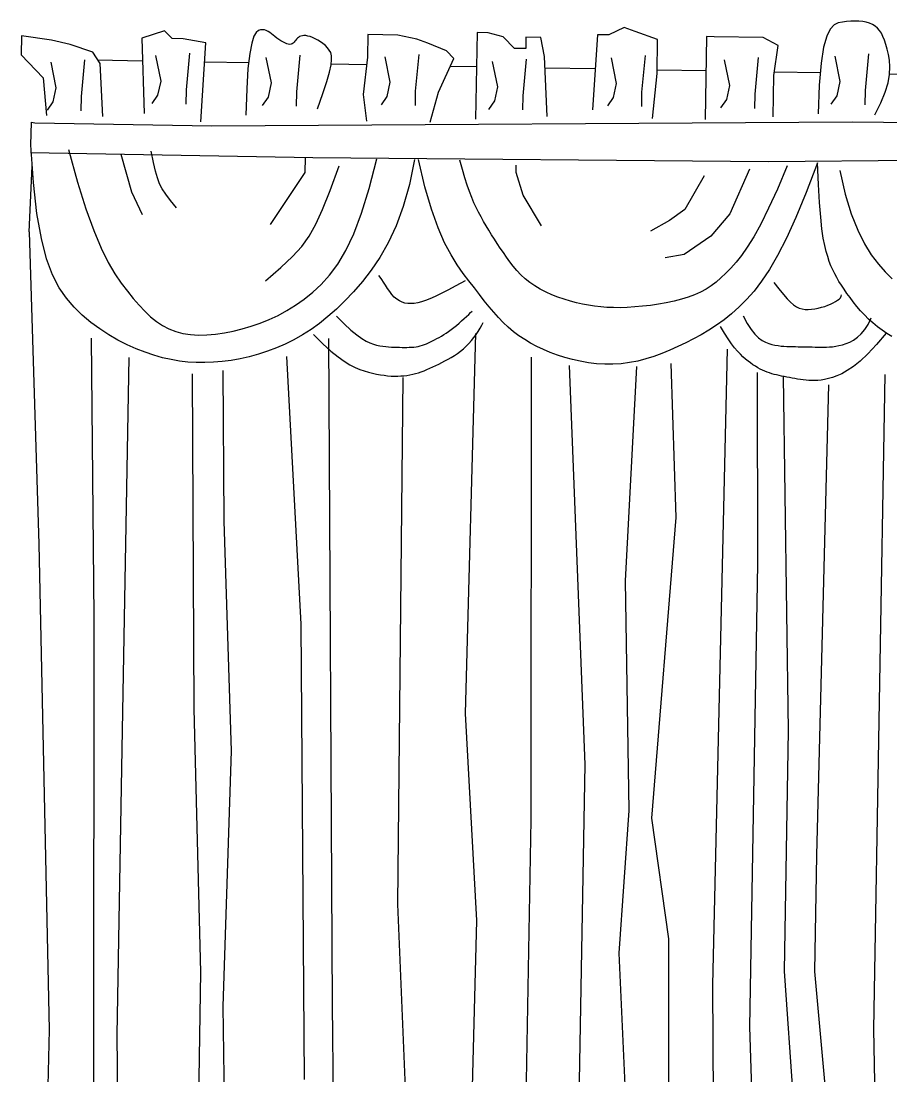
# Model space of a CAD drawing. Header units: millimetres. Extents: x -36498 to 56557, y -58468 to 154.
# Drawn here: x -35898 to -34956, y -21814 to -20672 of the extents above; entities that cross this region are included whole.
import ezdxf

# ---------------------------------------------------------------- set-up
doc = ezdxf.new("R2010")
doc.units = ezdxf.units.MM
doc.layers.add('04 Мебель', color=5, linetype='Continuous')

# ---------------------------------------------------------------- blocks, each defined once
blk = doc.blocks.new('A$C02070994')
at = {"color": 0, "lineweight": -2}
for p, q in [((818.1, 24.2, -246.9), (814.4, 16.4, -246.9)), ((822.2, 28.7, -246.9), (818.1, 24.2, -246.9)), ((826.6, 30.9, -246.9), (822.2, 28.7, -246.9)), ((831.2, 31.9, -246.9), (826.6, 30.9, -246.9)), ((835.7, 32.6, -246.9), (831.2, 31.9, -246.9)), ((840.3, 33.1, -246.9), (835.7, 32.6, -246.9)), ((844.7, 33.3, -246.9), (840.3, 33.1, -246.9)), ((849, 33.2, -246.9), (844.7, 33.3, -246.9)), ((853.1, 32.9, -246.9), (849, 33.2, -246.9)), ((857, 32.2, -246.9), (853.1, 32.9, -246.9)), ((860.5, 31.2, -246.9), (857, 32.2, -246.9)), ((863.8, 29.9, -246.9), (860.5, 31.2, -246.9)), ((866.6, 28.2, -246.9), (863.8, 29.9, -246.9)), ((869.2, 26, -246.9), (866.6, 28.2, -246.9)), ((871.4, 23.5, -246.9), (869.2, 26, -246.9)), ((873.5, 20.5, -246.9), (871.4, 23.5, -246.9)), ((199.1, 11.8, -246.9), (196.6, 9.7, -246.9)), ((201.4, 12.6, -246.9), (199.1, 11.8, -246.9)), ((203.6, 12.7, -246.9), (201.4, 12.6, -246.9)), ((205.7, 12.5, -246.9), (203.6, 12.7, -246.9)), ((207.6, 11.9, -246.9), (205.7, 12.5, -246.9)), ((209.5, 10.9, -246.9), (207.6, 11.9, -246.9)), ((435.8, 13.6, -246.9), (435.8, -80.1, -246.9)), ((448, 13.6, -246.9), (435.8, 13.6, -246.9)), ((464.3, 9.5, -246.9), (448, 13.6, -246.9)), ((566.2, 13.6, -246.9), (562.2, -67.9, -246.9)), ((578.5, 13.6, -246.9), (566.2, 13.6, -246.9)), ((594.8, 21.8, -246.9), (578.5, 13.6, -246.9)), ((607, 17.7, -246.9), (594.8, 21.8, -246.9)), ((631.4, 9.5, -246.9), (607, 17.7, -246.9)), ((684.4, 13.6, -246.9), (684.4, -76, -246.9)), ((692.6, 13.6, -246.9), (684.4, 13.6, -246.9)), ((745.6, 13.6, -246.9), (692.6, 13.6, -246.9)), ((761.9, 5.5, -246.9), (745.6, 13.6, -246.9)), ((814.4, 16.4, -246.9), (811.2, 4.3, -246.9)), ((875.3, 17, -246.9), (873.5, 20.5, -246.9)), ((877, 13, -246.9), (875.3, 17, -246.9)), ((878.5, 8.5, -246.9), (877, 13, -246.9)), ((-57.4, 1.4, -246.9), (-57.4, -19, -246.9)), ((-24.8, -2.7, -246.9), (-57.4, 1.4, -246.9)), ((97.5, 9.5, -246.9), (73, 1.4, -246.9)), ((73, 1.4, -246.9), (77.1, -80.1, -246.9)), ((105.7, 1.4, -246.9), (97.5, 9.5, -246.9)), ((117.9, 1.4, -246.9), (105.7, 1.4, -246.9)), ((142.3, -2.7, -246.9), (117.9, 1.4, -246.9)), ((194.2, 5.4, -246.9), (192, -2.1, -246.9)), ((196.6, 9.7, -246.9), (194.2, 5.4, -246.9)), ((211.3, 9.8, -246.9), (209.5, 10.9, -246.9)), ((213.2, 8.4, -246.9), (211.3, 9.8, -246.9)), ((215.1, 7, -246.9), (213.2, 8.4, -246.9)), ((217.1, 5.5, -246.9), (215.1, 7, -246.9)), ((219.2, 3.9, -246.9), (217.1, 5.5, -246.9)), ((221.3, 2.5, -246.9), (219.2, 3.9, -246.9)), ((223.5, 1.1, -246.9), (221.3, 2.5, -246.9)), ((225.7, -0.1, -246.9), (223.5, 1.1, -246.9)), ((238.8, 0.8, -246.9), (238, -0.3, -246.9)), ((239.7, 1.9, -246.9), (238.8, 0.8, -246.9)), ((240.6, 3, -246.9), (239.7, 1.9, -246.9)), ((241.5, 4.1, -246.9), (240.6, 3, -246.9)), ((242.6, 5.1, -246.9), (241.5, 4.1, -246.9)), ((243.8, 5.9, -246.9), (242.6, 5.1, -246.9)), ((245.2, 6.5, -246.9), (243.8, 5.9, -246.9)), ((246.8, 6.9, -246.9), (245.2, 6.5, -246.9)), ((248.5, 7.1, -246.9), (246.8, 6.9, -246.9)), ((250.5, 7.1, -246.9), (248.5, 7.1, -246.9)), ((252.7, 6.7, -246.9), (250.5, 7.1, -246.9)), ((255.1, 6.1, -246.9), (252.7, 6.7, -246.9)), ((257.8, 5.2, -246.9), (255.1, 6.1, -246.9)), ((260.6, 4, -246.9), (257.8, 5.2, -246.9)), ((263.5, 2.5, -246.9), (260.6, 4, -246.9)), ((266.4, 0.8, -246.9), (263.5, 2.5, -246.9)), ((269.2, -1.2, -246.9), (266.4, 0.8, -246.9)), ((317.6, 9.5, -246.9), (317.6, -14.9, -246.9)), ((350.2, 9.5, -246.9), (317.6, 9.5, -246.9)), ((370.6, 5.5, -246.9), (350.2, 9.5, -246.9)), ((382.8, 1.4, -246.9), (370.6, 5.5, -246.9)), ((403.2, -6.8, -246.9), (382.8, 1.4, -246.9)), ((476.6, -2.7, -246.9), (464.3, 9.5, -246.9)), ((488.8, 9.5, -246.9), (488.8, -2.7, -246.9)), ((505.1, 9.5, -246.9), (488.8, 9.5, -246.9)), ((509.2, -10.8, -246.9), (505.1, 9.5, -246.9)), ((631.4, -27.1, -246.9), (631.4, 9.5, -246.9)), ((757.8, -27.1, -246.9), (761.9, 5.5, -246.9)), ((811.2, 4.3, -246.9), (808.8, -13, -246.9)), ((880.1, 3.4, -246.9), (878.5, 8.5, -246.9)), ((881.6, -2.2, -246.9), (880.1, 3.4, -246.9)), ((-4.4, -6.8, -246.9), (-24.8, -2.7, -246.9)), ((20.1, -14.9, -246.9), (-4.4, -6.8, -246.9)), ((138.3, -88.2, -246.9), (142.3, -2.7, -246.9)), ((192, -2.1, -246.9), (190.1, -13.4, -246.9)), ((227.9, -1.2, -246.9), (225.7, -0.1, -246.9)), ((229.9, -2, -246.9), (227.9, -1.2, -246.9)), ((231.7, -2.5, -246.9), (229.9, -2, -246.9)), ((233.4, -2.7, -246.9), (231.7, -2.5, -246.9)), ((234.8, -2.5, -246.9), (233.4, -2.7, -246.9)), ((236, -2, -246.9), (234.8, -2.5, -246.9)), ((237, -1.3, -246.9), (236, -2, -246.9)), ((238, -0.3, -246.9), (237, -1.3, -246.9)), ((271.8, -3.3, -246.9), (269.2, -1.2, -246.9)), ((274.2, -5.6, -246.9), (271.8, -3.3, -246.9)), ((276.2, -8.1, -246.9), (274.2, -5.6, -246.9)), ((277.7, -10.8, -246.9), (276.2, -8.1, -246.9)), ((278.7, -14.1, -246.9), (277.7, -10.8, -246.9)), ((373, -11.1, -246.9), (370, -50.9, -246.9)), ((411.3, -14.9, -246.9), (403.2, -6.8, -246.9)), ((488.8, -2.7, -246.9), (476.6, -2.7, -246.9)), ((513.2, -76, -246.9), (509.2, -10.8, -246.9)), ((581.4, -11.1, -246.9), (587.5, -38.7, -246.9)), ((618.1, -8.1, -246.9), (615.1, -47.9, -246.9)), ((703.9, -11.1, -246.9), (710, -38.7, -246.9)), ((740.7, -8.1, -246.9), (737.6, -47.9, -246.9)), ((823.4, -5, -246.9), (829.5, -32.6, -246.9)), ((860.1, -2, -246.9), (857.1, -41.8, -246.9)), ((882.8, -8.6, -246.9), (881.6, -2.2, -246.9)), ((883.4, -15.7, -246.9), (882.8, -8.6, -246.9)), ((-57.4, -19, -246.9), (-32.9, -43.4, -246.9)), ((28.2, -27.1, -246.9), (20.1, -14.9, -246.9)), ((88.1, -17.3, -246.9), (94.3, -44.8, -246.9)), ((124.9, -14.2, -246.9), (121.8, -54, -246.9)), ((190.1, -13.4, -246.9), (188.5, -29.7, -246.9)), ((207.6, -17.3, -246.9), (213.7, -44.8, -246.9)), ((244.4, -14.2, -246.9), (241.3, -54, -246.9)), ((278.3, -24.2, -246.9), (278.9, -18.4, -246.9)), ((278.9, -18.4, -246.9), (278.7, -14.1, -246.9)), ((317.6, -14.9, -246.9), (313.5, -55.6, -246.9)), ((336.3, -14.2, -246.9), (342.4, -41.8, -246.9)), ((395, -51.6, -246.9), (411.3, -14.9, -246.9)), ((452.7, -17.3, -246.9), (458.8, -44.8, -246.9)), ((489.5, -14.2, -246.9), (486.4, -54, -246.9)), ((808.8, -13, -246.9), (807.3, -36.8, -246.9)), ((883.1, -23.8, -246.9), (883.4, -15.7, -246.9)), ((-25.2, -26.4, -246.9), (-19.1, -54, -246.9)), ((11.5, -23.4, -246.9), (8.5, -63.2, -246.9)), ((25.5, -23.1, -246.9), (74.3, -23.1, -246.9)), ((32.3, -84.2, -246.9), (28.2, -27.1, -246.9)), ((141.4, -23.1, -246.9), (189.2, -23.1, -246.9)), ((188.5, -29.7, -246.9), (187.5, -51.6, -246.9)), ((274, -42.3, -246.9), (276.7, -32.1, -246.9)), ((276.7, -32.1, -246.9), (278.3, -24.2, -246.9)), ((278.4, -23.1, -246.9), (316.8, -23.1, -246.9)), ((407.7, -23.1, -246.9), (435.8, -23.1, -246.9)), ((509.9, -23.1, -246.9), (564.4, -23.1, -246.9)), ((627.4, -76, -246.9), (631.4, -27.1, -246.9)), ((631.4, -23.1, -246.9), (684.4, -23.1, -246.9)), ((757.8, -71.9, -246.9), (757.8, -27.1, -246.9)), ((758.3, -23.1, -246.9), (808.2, -23.1, -246.9)), ((829.5, -32.6, -246.9), (826.4, -47.9, -246.9)), ((878.9, -43.3, -246.9), (881.7, -33, -246.9)), ((881.7, -33, -246.9), (883.1, -23.8, -246.9)), ((883.2, -23.1, -246.9), (922.9, -23.1, -246.9)), ((-32.9, -43.4, -246.9), (-28.8, -84.2, -246.9)), ((94.3, -44.8, -246.9), (91.2, -60.1, -246.9)), ((213.7, -44.8, -246.9), (210.7, -60.1, -246.9)), ((270, -55.4, -246.9), (274, -42.3, -246.9)), ((342.4, -41.8, -246.9), (339.3, -57.1, -246.9)), ((458.8, -44.8, -246.9), (455.8, -60.1, -246.9)), ((587.5, -38.7, -246.9), (584.4, -54, -246.9)), ((710, -38.7, -246.9), (707, -54, -246.9)), ((807.3, -36.8, -246.9), (806.7, -67.9, -246.9)), ((857.1, -41.8, -246.9), (857.1, -57.1, -246.9)), ((874.4, -54.9, -246.9), (878.9, -43.3, -246.9)), ((-19.1, -54, -246.9), (-22.1, -69.3, -246.9)), ((121.8, -54, -246.9), (121.8, -69.3, -246.9)), ((187.5, -51.6, -246.9), (187.2, -80.1, -246.9)), ((241.3, -54, -246.9), (241.3, -69.3, -246.9)), ((264.6, -71.9, -246.9), (270, -55.4, -246.9)), ((313.5, -55.6, -246.9), (317.6, -84.2, -246.9)), ((339.3, -57.1, -246.9), (333.2, -66.3, -246.9)), ((370, -50.9, -246.9), (370, -66.3, -246.9)), ((386.9, -84.2, -246.9), (395, -51.6, -246.9)), ((486.4, -54, -246.9), (486.4, -69.3, -246.9)), ((584.4, -54, -246.9), (578.3, -63.2, -246.9)), ((615.1, -47.9, -246.9), (615.1, -63.2, -246.9)), ((707, -54, -246.9), (700.8, -63.2, -246.9)), ((737.6, -47.9, -246.9), (737.6, -63.2, -246.9)), ((826.4, -47.9, -246.9), (820.3, -57.1, -246.9)), ((867.8, -67.9, -246.9), (874.4, -54.9, -246.9)), ((8.5, -63.2, -246.9), (8.5, -78.5, -246.9)), ((91.2, -60.1, -246.9), (85.1, -69.3, -246.9)), ((210.7, -60.1, -246.9), (204.6, -69.3, -246.9)), ((455.8, -60.1, -246.9), (449.6, -69.3, -246.9)), ((-22.1, -69.3, -246.9), (-28.3, -78.5, -246.9)), ((150.5, -92.3, -246.9), (843.4, -76, -246.9)), ((843.4, -76, -246.9), (1491.5, -71.9, -246.9)), ((-45.2, -116.8, -246.9), (-44.9, -91.7, -246.9)), ((-44.9, -91.7, -246.9), (-41.1, -92.3, -246.9)), ((-41.1, -92.3, -246.9), (150.5, -92.3, -246.9)), ((1638.2, -96.4, -246.9), (753.7, -120.8, -246.9)), ((-41.6, -157.2, -246.9), (-45.2, -116.8, -246.9)), ((260.5, -124.9, -246.9), (-45.2, -124.9, -246.9)), ((-4.4, -120.8, -246.9), (5.9, -155.7, -246.9)), ((64.9, -165.6, -246.9), (52.7, -124.9, -246.9)), ((88, -133, -246.9), (85.3, -120.8, -246.9)), ((252.4, -141.2, -246.9), (252.4, -124.9, -246.9)), ((753.7, -120.8, -246.9), (260.5, -124.9, -246.9)), ((322.1, -157.2, -246.9), (329.8, -124.9, -246.9)), ((370.6, -124.9, -246.9), (365.4, -152.2, -246.9)), ((382.3, -154.2, -246.9), (374.7, -124.9, -246.9)), ((422.5, -135, -246.9), (419.5, -124.9, -246.9)), ((774.1, -124.9, -246.9), (764, -150.1, -246.9)), ((806.7, -120.8, -246.9), (795, -153.2, -246.9)), ((808.2, -144.5, -246.9), (806.7, -120.8, -246.9)), ((90.3, -142.4, -246.9), (88, -133, -246.9)), ((279.6, -160, -246.9), (289.1, -133.1, -246.9)), ((425.3, -143.8, -246.9), (422.5, -135, -246.9)), ((480.6, -137.1, -246.9), (480.6, -129, -246.9)), ((733.3, -129, -246.9), (713, -177.9, -246.9)), ((831.2, -129, -246.9), (837.5, -154.3, -246.9)), ((-45.2, -210.5, -246.9), (-43.4, -139.4, -246.9)), ((92.5, -149.8, -246.9), (90.3, -142.4, -246.9)), ((215.7, -198.2, -246.9), (252.4, -141.2, -246.9)), ((428, -151.7, -246.9), (425.3, -143.8, -246.9)), ((488.8, -161.6, -246.9), (480.6, -137.1, -246.9)), ((684.4, -137.1, -246.9), (664.1, -173.8, -246.9)), ((809.8, -164, -246.9), (808.2, -144.5, -246.9)), ((-37.2, -190.5, -246.9), (-41.6, -157.2, -246.9)), ((5.9, -155.7, -246.9), (15.6, -184.5, -246.9)), ((95, -156, -246.9), (92.5, -149.8, -246.9)), ((98, -161.5, -246.9), (95, -156, -246.9)), ((314.2, -184.2, -246.9), (322.1, -157.2, -246.9)), ((365.4, -152.2, -246.9), (359, -176.1, -246.9)), ((389.9, -178.5, -246.9), (382.3, -154.2, -246.9)), ((430.6, -158.6, -246.9), (428, -151.7, -246.9)), ((433.1, -164.9, -246.9), (430.6, -158.6, -246.9)), ((764, -150.1, -246.9), (754.8, -171, -246.9)), ((795, -153.2, -246.9), (784.3, -180.5, -246.9)), ((837.5, -154.3, -246.9), (844.4, -175.5, -246.9)), ((77.1, -190.1, -246.9), (64.9, -165.6, -246.9)), ((101.9, -167.2, -246.9), (98, -161.5, -246.9)), ((107.1, -173.8, -246.9), (101.9, -167.2, -246.9)), ((271.8, -180.9, -246.9), (279.6, -160, -246.9)), ((435.7, -170.6, -246.9), (433.1, -164.9, -246.9)), ((438.3, -175.9, -246.9), (435.7, -170.6, -246.9)), ((509.2, -194.2, -246.9), (488.8, -161.6, -246.9)), ((754.8, -171, -246.9), (746.6, -188.3, -246.9)), ((811.3, -179.7, -246.9), (809.8, -164, -246.9)), ((113.8, -181.9, -246.9), (107.1, -173.8, -246.9)), ((264.9, -197, -246.9), (271.8, -180.9, -246.9)), ((359, -176.1, -246.9), (351.7, -197.1, -246.9)), ((397.4, -198.4, -246.9), (389.9, -178.5, -246.9)), ((440.9, -180.9, -246.9), (438.3, -175.9, -246.9)), ((443.6, -185.8, -246.9), (440.9, -180.9, -246.9)), ((664.1, -173.8, -246.9), (647.7, -186, -246.9)), ((713, -177.9, -246.9), (692.6, -202.3, -246.9)), ((784.3, -180.5, -246.9), (774.5, -203.2, -246.9)), ((812.9, -192.3, -246.9), (811.3, -179.7, -246.9)), ((844.4, -175.5, -246.9), (851.6, -193.1, -246.9)), ((-32, -217.6, -246.9), (-37.2, -190.5, -246.9)), ((15.6, -184.5, -246.9), (24.6, -208, -246.9)), ((306.1, -206.5, -246.9), (314.2, -184.2, -246.9)), ((446.4, -190.7, -246.9), (443.6, -185.8, -246.9)), ((449.3, -195.5, -246.9), (446.4, -190.7, -246.9)), ((647.7, -186, -246.9), (627.4, -198.2, -246.9)), ((746.6, -188.3, -246.9), (739.2, -202.3, -246.9)), ((814.5, -202.4, -246.9), (812.9, -192.3, -246.9)), ((851.6, -193.1, -246.9), (859.1, -207.7, -246.9)), ((258, -209.9, -246.9), (264.9, -197, -246.9)), ((351.7, -197.1, -246.9), (343.5, -215.5, -246.9)), ((404.7, -214.5, -246.9), (397.4, -198.4, -246.9)), ((452.3, -200.2, -246.9), (449.3, -195.5, -246.9)), ((455.4, -205, -246.9), (452.3, -200.2, -246.9)), ((458.5, -209.7, -246.9), (455.4, -205, -246.9)), ((692.6, -202.3, -246.9), (664.1, -222.7, -246.9)), ((739.2, -202.3, -246.9), (732.4, -213.6, -246.9)), ((774.5, -203.2, -246.9), (765.4, -222, -246.9)), ((816.2, -210.3, -246.9), (814.5, -202.4, -246.9)), ((-45.2, -210.5, -246.9), (-28.8, -548.6, -246.9)), ((24.6, -208, -246.9), (33, -226.9, -246.9)), ((250.1, -221.2, -246.9), (258, -209.9, -246.9)), ((297.8, -224.8, -246.9), (306.1, -206.5, -246.9)), ((343.5, -215.5, -246.9), (334.8, -231.6, -246.9)), ((411.9, -227.6, -246.9), (404.7, -214.5, -246.9)), ((461.7, -214.5, -246.9), (458.5, -209.7, -246.9)), ((465, -219.3, -246.9), (461.7, -214.5, -246.9)), ((732.4, -213.6, -246.9), (726.2, -222.7, -246.9)), ((817.9, -216.8, -246.9), (816.2, -210.3, -246.9)), ((819.6, -222.3, -246.9), (817.9, -216.8, -246.9)), ((859.1, -207.7, -246.9), (866.8, -219.6, -246.9)), ((-25.9, -239.4, -246.9), (-32, -217.6, -246.9)), ((33, -226.9, -246.9), (40.9, -242.1, -246.9)), ((240.4, -232.2, -246.9), (250.1, -221.2, -246.9)), ((289.3, -239.8, -246.9), (297.8, -224.8, -246.9)), ((418.8, -238.3, -246.9), (411.9, -227.6, -246.9)), ((468.4, -224.1, -246.9), (465, -219.3, -246.9)), ((471.8, -229, -246.9), (468.4, -224.1, -246.9)), ((664.1, -222.7, -246.9), (643.7, -226.8, -246.9)), ((726.2, -222.7, -246.9), (720.5, -230.2, -246.9)), ((765.4, -222, -246.9), (756.7, -237.5, -246.9)), ((821.4, -227.4, -246.9), (819.6, -222.3, -246.9)), ((823.3, -232.1, -246.9), (821.4, -227.4, -246.9)), ((866.8, -219.6, -246.9), (874.6, -229.5, -246.9)), ((-19.2, -256.7, -246.9), (-25.9, -239.4, -246.9)), ((227.8, -244.4, -246.9), (240.4, -232.2, -246.9)), ((280.7, -251.9, -246.9), (289.3, -239.8, -246.9)), ((334.8, -231.6, -246.9), (325.7, -245.6, -246.9)), ((425.4, -247.3, -246.9), (418.8, -238.3, -246.9)), ((475.5, -233.9, -246.9), (471.8, -229, -246.9)), ((479.3, -238.6, -246.9), (475.5, -233.9, -246.9)), ((483.4, -243.3, -246.9), (479.3, -238.6, -246.9)), ((715, -236.6, -246.9), (709.7, -242.3, -246.9)), ((720.5, -230.2, -246.9), (715, -236.6, -246.9)), ((756.7, -237.5, -246.9), (748.5, -250.3, -246.9)), ((825.4, -236.5, -246.9), (823.3, -232.1, -246.9)), ((827.5, -240.7, -246.9), (825.4, -236.5, -246.9)), ((874.6, -229.5, -246.9), (882.3, -237.8, -246.9)), ((882.3, -237.8, -246.9), (889.9, -245.1, -246.9)), ((40.9, -242.1, -246.9), (48.3, -254.3, -246.9)), ((211.6, -259.3, -246.9), (227.8, -244.4, -246.9)), ((325.7, -245.6, -246.9), (316.4, -258.1, -246.9)), ((335.5, -253.1, -246.9), (333.9, -251.2, -246.9)), ((431.7, -255.3, -246.9), (425.4, -247.3, -246.9)), ((487.7, -247.7, -246.9), (483.4, -243.3, -246.9)), ((492.5, -252, -246.9), (487.7, -247.7, -246.9)), ((704.5, -247.4, -246.9), (699.3, -252, -246.9)), ((709.7, -242.3, -246.9), (704.5, -247.4, -246.9)), ((748.5, -250.3, -246.9), (740.6, -261, -246.9)), ((761.9, -251.2, -246.9), (767.5, -258.2, -246.9)), ((829.8, -244.8, -246.9), (827.5, -240.7, -246.9)), ((832.3, -248.9, -246.9), (829.8, -244.8, -246.9)), ((835, -253.1, -246.9), (832.3, -248.9, -246.9)), ((-11.8, -270.6, -246.9), (-19.2, -256.7, -246.9)), ((48.3, -254.3, -246.9), (55.4, -264.3, -246.9)), ((262.9, -270.5, -246.9), (271.9, -262, -246.9)), ((271.9, -262, -246.9), (280.7, -251.9, -246.9)), ((316.4, -258.1, -246.9), (307.1, -269.2, -246.9)), ((337.3, -255.6, -246.9), (335.5, -253.1, -246.9)), ((339.3, -258.5, -246.9), (337.3, -255.6, -246.9)), ((341.4, -261.7, -246.9), (339.3, -258.5, -246.9)), ((343.7, -265.1, -246.9), (341.4, -261.7, -246.9)), ((417.7, -260.9, -246.9), (409.1, -265.7, -246.9)), ((427.7, -255.3, -246.9), (417.7, -260.9, -246.9)), ((437.7, -262.7, -246.9), (431.7, -255.3, -246.9)), ((497.6, -255.9, -246.9), (492.5, -252, -246.9)), ((503.2, -259.6, -246.9), (497.6, -255.9, -246.9)), ((509.1, -263, -246.9), (503.2, -259.6, -246.9)), ((688.5, -259.9, -246.9), (682.6, -263.2, -246.9)), ((694, -256.2, -246.9), (688.5, -259.9, -246.9)), ((699.3, -252, -246.9), (694, -256.2, -246.9)), ((740.6, -261, -246.9), (732.7, -270.2, -246.9)), ((767.5, -258.2, -246.9), (772.4, -264, -246.9)), ((838, -257.3, -246.9), (835, -253.1, -246.9)), ((841.1, -261.7, -246.9), (838, -257.3, -246.9)), ((844.6, -266.3, -246.9), (841.1, -261.7, -246.9)), ((-3.8, -281.8, -246.9), (-11.8, -270.6, -246.9)), ((55.4, -264.3, -246.9), (62.2, -272.9, -246.9)), ((62.2, -272.9, -246.9), (68.7, -280.7, -246.9)), ((253.8, -278.1, -246.9), (262.9, -270.5, -246.9)), ((307.1, -269.2, -246.9), (297.8, -279.3, -246.9)), ((346.1, -268.4, -246.9), (343.7, -265.1, -246.9)), ((348.6, -271.5, -246.9), (346.1, -268.4, -246.9)), ((351.2, -274.3, -246.9), (348.6, -271.5, -246.9)), ((395.3, -272.9, -246.9), (389.8, -275.5, -246.9)), ((401.7, -269.6, -246.9), (395.3, -272.9, -246.9)), ((409.1, -265.7, -246.9), (401.7, -269.6, -246.9)), ((443.3, -269.8, -246.9), (437.7, -262.7, -246.9)), ((448.7, -276.5, -246.9), (443.3, -269.8, -246.9)), ((515.4, -266, -246.9), (509.1, -263, -246.9)), ((521.8, -268.8, -246.9), (515.4, -266, -246.9)), ((528.4, -271.2, -246.9), (521.8, -268.8, -246.9)), ((535.2, -273.4, -246.9), (528.4, -271.2, -246.9)), ((541.9, -275.3, -246.9), (535.2, -273.4, -246.9)), ((654.1, -273.4, -246.9), (645.8, -275.3, -246.9)), ((662.1, -271.3, -246.9), (654.1, -273.4, -246.9)), ((669.5, -268.8, -246.9), (662.1, -271.3, -246.9)), ((676.3, -266.2, -246.9), (669.5, -268.8, -246.9)), ((682.6, -263.2, -246.9), (676.3, -266.2, -246.9)), ((732.7, -270.2, -246.9), (724.7, -278.4, -246.9)), ((772.4, -264, -246.9), (776.6, -268.6, -246.9)), ((776.6, -268.6, -246.9), (780.3, -272.3, -246.9)), ((780.3, -272.3, -246.9), (783.6, -275.1, -246.9)), ((820.6, -275, -246.9), (823.7, -273.7, -246.9)), ((823.7, -273.7, -246.9), (826.5, -272.3, -246.9)), ((826.5, -272.3, -246.9), (829, -270.9, -246.9)), ((829, -270.9, -246.9), (831.1, -269.4, -246.9)), ((831.1, -269.4, -246.9), (832.9, -268, -246.9)), ((832.9, -268, -246.9), (834.2, -266.5, -246.9)), ((834.2, -266.5, -246.9), (835, -264.9, -246.9)), ((835, -264.9, -246.9), (835.2, -263.4, -246.9)), ((848.2, -270.9, -246.9), (844.6, -266.3, -246.9)), ((852.1, -275.6, -246.9), (848.2, -270.9, -246.9)), ((4.8, -291.3, -246.9), (-3.8, -281.8, -246.9)), ((68.7, -280.7, -246.9), (75, -287.9, -246.9)), ((235.2, -291, -246.9), (244.5, -284.9, -246.9)), ((244.5, -284.9, -246.9), (253.8, -278.1, -246.9)), ((297.8, -279.3, -246.9), (288.7, -288.4, -246.9)), ((354, -276.6, -246.9), (351.2, -274.3, -246.9)), ((356.8, -278.4, -246.9), (354, -276.6, -246.9)), ((359.7, -279.7, -246.9), (356.8, -278.4, -246.9)), ((362.8, -280.6, -246.9), (359.7, -279.7, -246.9)), ((366, -281.1, -246.9), (362.8, -280.6, -246.9)), ((369.4, -281.1, -246.9), (366, -281.1, -246.9)), ((373, -280.8, -246.9), (369.4, -281.1, -246.9)), ((376.7, -280.1, -246.9), (373, -280.8, -246.9)), ((380.6, -279, -246.9), (376.7, -280.1, -246.9)), ((385, -277.5, -246.9), (380.6, -279, -246.9)), ((389.8, -275.5, -246.9), (385, -277.5, -246.9)), ((454, -282.9, -246.9), (448.7, -276.5, -246.9)), ((459.2, -288.9, -246.9), (454, -282.9, -246.9)), ((548.6, -277, -246.9), (541.9, -275.3, -246.9)), ((555.1, -278.4, -246.9), (548.6, -277, -246.9)), ((561.7, -279.5, -246.9), (555.1, -278.4, -246.9)), ((568.2, -280.4, -246.9), (561.7, -279.5, -246.9)), ((574.8, -281.1, -246.9), (568.2, -280.4, -246.9)), ((581.6, -281.5, -246.9), (574.8, -281.1, -246.9)), ((588.6, -281.6, -246.9), (581.6, -281.5, -246.9)), ((595.9, -281.5, -246.9), (588.6, -281.6, -246.9)), ((603.6, -281.1, -246.9), (595.9, -281.5, -246.9)), ((611.7, -280.4, -246.9), (603.6, -281.1, -246.9)), ((620.1, -279.5, -246.9), (611.7, -280.4, -246.9)), ((628.7, -278.4, -246.9), (620.1, -279.5, -246.9)), ((637.3, -277, -246.9), (628.7, -278.4, -246.9)), ((645.8, -275.3, -246.9), (637.3, -277, -246.9)), ((724.7, -278.4, -246.9), (716.7, -285.9, -246.9)), ((783.6, -275.1, -246.9), (786.7, -277.1, -246.9)), ((786.7, -277.1, -246.9), (789.7, -278.5, -246.9)), ((789.7, -278.5, -246.9), (792.8, -279.4, -246.9)), ((792.8, -279.4, -246.9), (796.1, -279.8, -246.9)), ((796.1, -279.8, -246.9), (799.5, -279.9, -246.9)), ((799.5, -279.9, -246.9), (803.1, -279.6, -246.9)), ((803.1, -279.6, -246.9), (806.7, -279.1, -246.9)), ((806.7, -279.1, -246.9), (810.3, -278.3, -246.9)), ((810.3, -278.3, -246.9), (813.9, -277.3, -246.9)), ((813.9, -277.3, -246.9), (817.3, -276.2, -246.9)), ((817.3, -276.2, -246.9), (820.6, -275, -246.9)), ((856.3, -280.2, -246.9), (852.1, -275.6, -246.9)), ((860.6, -284.7, -246.9), (856.3, -280.2, -246.9)), ((865.1, -289.1, -246.9), (860.6, -284.7, -246.9)), ((13.8, -299.8, -246.9), (4.8, -291.3, -246.9)), ((75, -287.9, -246.9), (81.3, -294.4, -246.9)), ((81.3, -294.4, -246.9), (87.7, -300.2, -246.9)), ((216.1, -301, -246.9), (225.7, -296.3, -246.9)), ((225.7, -296.3, -246.9), (235.2, -291, -246.9)), ((279.7, -296.7, -246.9), (270.7, -304.2, -246.9)), ((288.7, -288.4, -246.9), (279.7, -296.7, -246.9)), ((289.1, -296, -246.9), (297.6, -304.3, -246.9)), ((424.5, -298.8, -246.9), (427.2, -296.3, -246.9)), ((427.2, -296.3, -246.9), (429.7, -293.8, -246.9)), ((429.7, -293.8, -246.9), (432.1, -291.6, -246.9)), ((432.1, -291.6, -246.9), (434.1, -289.6, -246.9)), ((434.1, -289.6, -246.9), (435.8, -287.9, -246.9)), ((464.4, -294.5, -246.9), (459.2, -288.9, -246.9)), ((469.7, -299.8, -246.9), (464.4, -294.5, -246.9)), ((708.7, -292.6, -246.9), (700.6, -298.6, -246.9)), ((716.7, -285.9, -246.9), (708.7, -292.6, -246.9)), ((729.3, -287.9, -246.9), (733.8, -296.1, -246.9)), ((733.8, -296.1, -246.9), (738.1, -302.7, -246.9)), ((861.1, -300.6, -246.9), (864.6, -294.9, -246.9)), ((864.6, -294.9, -246.9), (867.8, -287.9, -246.9)), ((869.9, -293.3, -246.9), (865.1, -289.1, -246.9)), ((874.8, -297.2, -246.9), (869.9, -293.3, -246.9)), ((23.2, -307.5, -246.9), (13.8, -299.8, -246.9)), ((32.9, -314.4, -246.9), (23.2, -307.5, -246.9)), ((87.7, -300.2, -246.9), (94.1, -305.2, -246.9)), ((94.1, -305.2, -246.9), (100.8, -309.5, -246.9)), ((196.9, -308.6, -246.9), (206.5, -305.1, -246.9)), ((206.5, -305.1, -246.9), (216.1, -301, -246.9)), ((270.7, -304.2, -246.9), (261.7, -310.9, -246.9)), ((297.6, -304.3, -246.9), (304.9, -310.8, -246.9)), ((410.6, -310.4, -246.9), (413.3, -308.4, -246.9)), ((413.3, -308.4, -246.9), (416.1, -306.2, -246.9)), ((416.1, -306.2, -246.9), (418.9, -303.8, -246.9)), ((418.9, -303.8, -246.9), (421.8, -301.3, -246.9)), ((421.8, -301.3, -246.9), (424.5, -298.8, -246.9)), ((442.6, -309.9, -246.9), (444.6, -306.5, -246.9)), ((444.6, -306.5, -246.9), (446.4, -303.2, -246.9)), ((446.4, -303.2, -246.9), (448, -300.1, -246.9)), ((475.2, -304.8, -246.9), (469.7, -299.8, -246.9)), ((480.9, -309.5, -246.9), (475.2, -304.8, -246.9)), ((692.4, -304.2, -246.9), (684.1, -309.3, -246.9)), ((700.6, -298.6, -246.9), (692.4, -304.2, -246.9)), ((709.2, -307.2, -246.9), (704.8, -300.1, -246.9)), ((713.3, -313.2, -246.9), (709.2, -307.2, -246.9)), ((738.1, -302.7, -246.9), (742.2, -307.7, -246.9)), ((742.2, -307.7, -246.9), (746.2, -311.5, -246.9)), ((853.3, -309.1, -246.9), (857.3, -305.3, -246.9)), ((857.3, -305.3, -246.9), (861.1, -300.6, -246.9)), ((884.2, -304.2, -246.9), (874, -316.6, -246.9)), ((879.9, -300.9, -246.9), (874.8, -297.2, -246.9)), ((885.2, -304.4, -246.9), (879.9, -300.9, -246.9)), ((890.7, -307.7, -246.9), (885.2, -304.4, -246.9)), ((42.8, -320.6, -246.9), (32.9, -314.4, -246.9)), ((100.8, -309.5, -246.9), (107.8, -313, -246.9)), ((107.8, -313, -246.9), (115.2, -315.7, -246.9)), ((115.2, -315.7, -246.9), (123.1, -317.6, -246.9)), ((123.1, -317.6, -246.9), (131.4, -318.7, -246.9)), ((131.4, -318.7, -246.9), (140.1, -319.1, -246.9)), ((140.1, -319.1, -246.9), (149.1, -318.8, -246.9)), ((149.1, -318.8, -246.9), (158.4, -317.8, -246.9)), ((158.4, -317.8, -246.9), (167.9, -316.3, -246.9)), ((167.9, -316.3, -246.9), (177.5, -314.2, -246.9)), ((177.5, -314.2, -246.9), (187.2, -311.6, -246.9)), ((187.2, -311.6, -246.9), (196.9, -308.6, -246.9)), ((252.6, -317, -246.9), (243.4, -322.4, -246.9)), ((261.7, -310.9, -246.9), (252.6, -317, -246.9)), ((264.6, -316.4, -246.9), (274.7, -326.1, -246.9)), ((304.9, -310.8, -246.9), (311.3, -315.9, -246.9)), ((311.3, -315.9, -246.9), (316.7, -319.7, -246.9)), ((316.7, -319.7, -246.9), (321.4, -322.4, -246.9)), ((393.5, -321, -246.9), (395.7, -319.8, -246.9)), ((395.7, -319.8, -246.9), (398, -318.5, -246.9)), ((398, -318.5, -246.9), (400.4, -317.1, -246.9)), ((400.4, -317.1, -246.9), (402.9, -315.6, -246.9)), ((402.9, -315.6, -246.9), (405.4, -314, -246.9)), ((405.4, -314, -246.9), (408, -312.3, -246.9)), ((408, -312.3, -246.9), (410.6, -310.4, -246.9)), ((435.6, -320, -246.9), (438.1, -316.7, -246.9)), ((439.9, -312.3, -246.9), (435.8, -723.8, -246.9)), ((438.1, -316.7, -246.9), (440.4, -313.3, -246.9)), ((440.4, -313.3, -246.9), (442.6, -309.9, -246.9)), ((486.9, -313.9, -246.9), (480.9, -309.5, -246.9)), ((493.2, -317.9, -246.9), (486.9, -313.9, -246.9)), ((499.7, -321.7, -246.9), (493.2, -317.9, -246.9)), ((667.5, -318.4, -246.9), (659, -322.6, -246.9)), ((675.8, -314, -246.9), (667.5, -318.4, -246.9)), ((684.1, -309.3, -246.9), (675.8, -314, -246.9)), ((717, -318.4, -246.9), (713.3, -313.2, -246.9)), ((720.5, -322.7, -246.9), (717, -318.4, -246.9)), ((746.2, -311.5, -246.9), (750.1, -314.3, -246.9)), ((750.1, -314.3, -246.9), (753.8, -316.2, -246.9)), ((753.8, -316.2, -246.9), (757.4, -317.5, -246.9)), ((757.4, -317.5, -246.9), (760.9, -318.4, -246.9)), ((760.9, -318.4, -246.9), (764.2, -319.1, -246.9)), ((764.2, -319.1, -246.9), (767.6, -319.6, -246.9)), ((767.6, -319.6, -246.9), (770.8, -320, -246.9)), ((823.3, -320.1, -246.9), (826.6, -319.7, -246.9)), ((826.6, -319.7, -246.9), (830, -319.2, -246.9)), ((830, -319.2, -246.9), (833.5, -318.4, -246.9)), ((833.5, -318.4, -246.9), (837.3, -317.4, -246.9)), ((837.3, -317.4, -246.9), (841.2, -316.1, -246.9)), ((841.2, -316.1, -246.9), (845.2, -314.4, -246.9)), ((845.2, -314.4, -246.9), (849.3, -312.1, -246.9)), ((849.3, -312.1, -246.9), (853.3, -309.1, -246.9)), ((874, -316.6, -246.9), (864.9, -326.7, -246.9)), ((32.3, -626, -246.9), (24.1, -324.5, -246.9)), ((52.8, -326.1, -246.9), (42.8, -320.6, -246.9)), ((62.8, -331, -246.9), (52.8, -326.1, -246.9)), ((72.8, -335.2, -246.9), (62.8, -331, -246.9)), ((234, -327.2, -246.9), (224.5, -331.6, -246.9)), ((243.4, -322.4, -246.9), (234, -327.2, -246.9)), ((274.7, -326.1, -246.9), (283.5, -333.9, -246.9)), ((280.9, -320.4, -246.9), (297.2, -1041.5, -246.9)), ((321.4, -322.4, -246.9), (325.6, -324.4, -246.9)), ((325.6, -324.4, -246.9), (329.4, -325.7, -246.9)), ((329.4, -325.7, -246.9), (332.9, -326.6, -246.9)), ((332.9, -326.6, -246.9), (336.3, -327.2, -246.9)), ((336.3, -327.2, -246.9), (339.6, -327.7, -246.9)), ((339.6, -327.7, -246.9), (342.8, -328.1, -246.9)), ((342.8, -328.1, -246.9), (345.9, -328.3, -246.9)), ((345.9, -328.3, -246.9), (349, -328.5, -246.9)), ((349, -328.5, -246.9), (351.9, -328.6, -246.9)), ((351.9, -328.6, -246.9), (354.8, -328.6, -246.9)), ((354.8, -328.6, -246.9), (357.7, -328.6, -246.9)), ((357.7, -328.6, -246.9), (360.5, -328.6, -246.9)), ((360.5, -328.6, -246.9), (363.2, -328.6, -246.9)), ((363.2, -328.6, -246.9), (365.8, -328.5, -246.9)), ((365.8, -328.5, -246.9), (368.4, -328.4, -246.9)), ((368.4, -328.4, -246.9), (370.9, -328.3, -246.9)), ((370.9, -328.3, -246.9), (373.3, -328, -246.9)), ((373.3, -328, -246.9), (375.7, -327.7, -246.9)), ((375.7, -327.7, -246.9), (378.1, -327.2, -246.9)), ((378.1, -327.2, -246.9), (380.3, -326.7, -246.9)), ((380.3, -326.7, -246.9), (382.5, -326, -246.9)), ((382.5, -326, -246.9), (384.7, -325.2, -246.9)), ((384.7, -325.2, -246.9), (386.9, -324.3, -246.9)), ((386.9, -324.3, -246.9), (389.1, -323.3, -246.9)), ((389.1, -323.3, -246.9), (391.2, -322.2, -246.9)), ((391.2, -322.2, -246.9), (393.5, -321, -246.9)), ((423.9, -331.7, -246.9), (427, -329, -246.9)), ((427, -329, -246.9), (430, -326.2, -246.9)), ((430, -326.2, -246.9), (432.9, -323.2, -246.9)), ((432.9, -323.2, -246.9), (435.6, -320, -246.9)), ((506.6, -325.2, -246.9), (499.7, -321.7, -246.9)), ((513.7, -328.4, -246.9), (506.6, -325.2, -246.9)), ((521.1, -331.4, -246.9), (513.7, -328.4, -246.9)), ((641.9, -330.3, -246.9), (633.3, -333.6, -246.9)), ((650.5, -326.6, -246.9), (641.9, -330.3, -246.9)), ((659, -322.6, -246.9), (650.5, -326.6, -246.9)), ((708.9, -1013, -246.9), (713, -324.5, -246.9)), ((723.8, -326.4, -246.9), (720.5, -322.7, -246.9)), ((726.9, -329.6, -246.9), (723.8, -326.4, -246.9)), ((729.8, -332.3, -246.9), (726.9, -329.6, -246.9)), ((770.8, -320, -246.9), (774, -320.2, -246.9)), ((774, -320.2, -246.9), (777.1, -320.3, -246.9)), ((777.1, -320.3, -246.9), (780.2, -320.4, -246.9)), ((780.2, -320.4, -246.9), (783.3, -320.4, -246.9)), ((783.3, -320.4, -246.9), (786.3, -320.4, -246.9)), ((786.3, -320.4, -246.9), (789.4, -320.4, -246.9)), ((789.4, -320.4, -246.9), (792.4, -320.4, -246.9)), ((792.4, -320.4, -246.9), (795.5, -320.4, -246.9)), ((795.5, -320.4, -246.9), (798.6, -320.4, -246.9)), ((798.6, -320.4, -246.9), (801.6, -320.4, -246.9)), ((801.6, -320.4, -246.9), (804.7, -320.4, -246.9)), ((804.7, -320.4, -246.9), (807.7, -320.4, -246.9)), ((807.7, -320.4, -246.9), (810.8, -320.4, -246.9)), ((810.8, -320.4, -246.9), (813.8, -320.4, -246.9)), ((813.8, -320.4, -246.9), (816.9, -320.4, -246.9)), ((816.9, -320.4, -246.9), (820.1, -320.3, -246.9)), ((820.1, -320.3, -246.9), (823.3, -320.1, -246.9)), ((864.9, -326.7, -246.9), (856.8, -334.7, -246.9)), ((82.6, -338.8, -246.9), (72.8, -335.2, -246.9)), ((92.1, -341.8, -246.9), (82.6, -338.8, -246.9)), ((101.5, -344.3, -246.9), (92.1, -341.8, -246.9)), ((195.3, -341.6, -246.9), (185.5, -344, -246.9)), ((205.1, -338.7, -246.9), (195.3, -341.6, -246.9)), ((214.9, -335.4, -246.9), (205.1, -338.7, -246.9)), ((224.5, -331.6, -246.9), (214.9, -335.4, -246.9)), ((256.5, -630.1, -246.9), (236.1, -340.8, -246.9)), ((283.5, -333.9, -246.9), (291.4, -340.1, -246.9)), ((291.4, -340.1, -246.9), (298.3, -344.8, -246.9)), ((403.9, -344.2, -246.9), (407.2, -342.4, -246.9)), ((407.2, -342.4, -246.9), (410.6, -340.5, -246.9)), ((410.6, -340.5, -246.9), (414, -338.5, -246.9)), ((414, -338.5, -246.9), (417.3, -336.4, -246.9)), ((417.3, -336.4, -246.9), (420.6, -334.1, -246.9)), ((420.6, -334.1, -246.9), (423.9, -331.7, -246.9)), ((509.2, -837.8, -246.9), (501, -336.7, -246.9)), ((528.9, -334, -246.9), (521.1, -331.4, -246.9)), ((536.9, -336.4, -246.9), (528.9, -334, -246.9)), ((545.2, -338.5, -246.9), (536.9, -336.4, -246.9)), ((553.8, -340.3, -246.9), (545.2, -338.5, -246.9)), ((562.5, -341.7, -246.9), (553.8, -340.3, -246.9)), ((571.3, -342.6, -246.9), (562.5, -341.7, -246.9)), ((580.3, -343, -246.9), (571.3, -342.6, -246.9)), ((598.2, -342.2, -246.9), (589.2, -342.9, -246.9)), ((607, -340.8, -246.9), (598.2, -342.2, -246.9)), ((615.9, -338.9, -246.9), (607, -340.8, -246.9)), ((624.6, -336.5, -246.9), (615.9, -338.9, -246.9)), ((633.3, -333.6, -246.9), (624.6, -336.5, -246.9)), ((651.8, -340.8, -246.9), (660, -507.8, -246.9)), ((732.7, -334.7, -246.9), (729.8, -332.3, -246.9)), ((735.4, -336.9, -246.9), (732.7, -334.7, -246.9)), ((738.2, -338.9, -246.9), (735.4, -336.9, -246.9)), ((740.8, -340.8, -246.9), (738.2, -338.9, -246.9)), ((743.4, -342.4, -246.9), (740.8, -340.8, -246.9)), ((746, -343.9, -246.9), (743.4, -342.4, -246.9)), ((849.5, -340.8, -246.9), (843, -345.4, -246.9)), ((856.8, -334.7, -246.9), (849.5, -340.8, -246.9)), ((64.9, -344.9, -246.9), (64.9, -748.2, -246.9)), ((110.7, -346.2, -246.9), (101.5, -344.3, -246.9)), ((119.8, -347.6, -246.9), (110.7, -346.2, -246.9)), ((128.9, -348.5, -246.9), (119.8, -347.6, -246.9)), ((138.1, -348.9, -246.9), (128.9, -348.5, -246.9)), ((147.3, -348.8, -246.9), (138.1, -348.9, -246.9)), ((156.6, -348.3, -246.9), (147.3, -348.8, -246.9)), ((166.1, -347.3, -246.9), (156.6, -348.3, -246.9)), ((175.8, -345.9, -246.9), (166.1, -347.3, -246.9)), ((185.5, -344, -246.9), (175.8, -345.9, -246.9)), ((298.3, -344.8, -246.9), (304.5, -348.5, -246.9)), ((304.5, -348.5, -246.9), (310, -351.2, -246.9)), ((310, -351.2, -246.9), (315.2, -353.2, -246.9)), ((315.2, -353.2, -246.9), (320, -354.7, -246.9)), ((381.8, -354.7, -246.9), (384.9, -353.5, -246.9)), ((384.9, -353.5, -246.9), (387.9, -352.2, -246.9)), ((387.9, -352.2, -246.9), (391.1, -350.7, -246.9)), ((391.1, -350.7, -246.9), (394.2, -349.2, -246.9)), ((394.2, -349.2, -246.9), (397.4, -347.6, -246.9)), ((397.4, -347.6, -246.9), (400.6, -346, -246.9)), ((400.6, -346, -246.9), (403.9, -344.2, -246.9)), ((541.8, -344.9, -246.9), (566.2, -776.7, -246.9)), ((589.2, -342.9, -246.9), (580.3, -343, -246.9)), ((607, -577.1, -246.9), (615.1, -344.9, -246.9)), ((745.6, -349, -246.9), (749.6, -556.7, -246.9)), ((748.6, -345.3, -246.9), (746, -343.9, -246.9)), ((751.2, -346.5, -246.9), (748.6, -345.3, -246.9)), ((753.7, -347.6, -246.9), (751.2, -346.5, -246.9)), ((756.3, -348.6, -246.9), (753.7, -347.6, -246.9)), ((758.8, -349.4, -246.9), (756.3, -348.6, -246.9)), ((761.4, -350.2, -246.9), (758.8, -349.4, -246.9)), ((764, -350.8, -246.9), (761.4, -350.2, -246.9)), ((766.6, -351.4, -246.9), (764, -350.8, -246.9)), ((769.3, -352, -246.9), (766.6, -351.4, -246.9)), ((772, -352.5, -246.9), (769.3, -352, -246.9)), ((774.8, -353, -246.9), (772, -352.5, -246.9)), ((786.3, -736, -246.9), (774.1, -353, -246.9)), ((777.6, -353.5, -246.9), (774.8, -353, -246.9)), ((780.5, -354, -246.9), (777.6, -353.5, -246.9)), ((783.4, -354.5, -246.9), (780.5, -354, -246.9)), ((827.1, -353, -246.9), (822.7, -354.4, -246.9)), ((831.9, -351.3, -246.9), (827.1, -353, -246.9)), ((837.2, -348.8, -246.9), (831.9, -351.3, -246.9)), ((843, -345.4, -246.9), (837.2, -348.8, -246.9)), ((884.2, -1057.8, -246.9), (884.2, -349, -246.9)), ((142.3, -723.8, -246.9), (134.2, -361.2, -246.9)), ((166.8, -357.1, -246.9), (170.9, -520.1, -246.9)), ((320, -354.7, -246.9), (324.6, -356, -246.9)), ((324.6, -356, -246.9), (329.1, -357.1, -246.9)), ((329.1, -357.1, -246.9), (333.4, -358, -246.9)), ((333.4, -358, -246.9), (337.6, -358.7, -246.9)), ((337.6, -358.7, -246.9), (341.6, -359.2, -246.9)), ((341.6, -359.2, -246.9), (345.5, -359.6, -246.9)), ((345.5, -359.6, -246.9), (349.3, -359.8, -246.9)), ((349.3, -359.8, -246.9), (352.9, -359.8, -246.9)), ((352.9, -359.8, -246.9), (356.4, -359.8, -246.9)), ((356.4, -359.8, -246.9), (359.8, -359.6, -246.9)), ((359.8, -359.6, -246.9), (363.1, -359.3, -246.9)), ((366.5, -931.5, -246.9), (362.4, -361.2, -246.9)), ((363.1, -359.3, -246.9), (366.3, -358.8, -246.9)), ((366.3, -358.8, -246.9), (369.5, -358.2, -246.9)), ((369.5, -358.2, -246.9), (372.6, -357.5, -246.9)), ((372.6, -357.5, -246.9), (375.7, -356.7, -246.9)), ((375.7, -356.7, -246.9), (378.7, -355.8, -246.9)), ((378.7, -355.8, -246.9), (381.8, -354.7, -246.9)), ((786.4, -355, -246.9), (783.4, -354.5, -246.9)), ((789.4, -355.4, -246.9), (786.4, -355, -246.9)), ((792.5, -355.8, -246.9), (789.4, -355.4, -246.9)), ((795.5, -356.1, -246.9), (792.5, -355.8, -246.9)), ((798.6, -356.4, -246.9), (795.5, -356.1, -246.9)), ((801.6, -356.7, -246.9), (798.6, -356.4, -246.9)), ((804.7, -356.8, -246.9), (801.6, -356.7, -246.9)), ((807.9, -356.7, -246.9), (804.7, -356.8, -246.9)), ((811.3, -356.5, -246.9), (807.9, -356.7, -246.9)), ((814.8, -356.1, -246.9), (811.3, -356.5, -246.9)), ((818.6, -355.4, -246.9), (814.8, -356.1, -246.9)), ((822.7, -354.4, -246.9), (818.6, -355.4, -246.9)), ((823, -361.2, -246.9), (818.9, -870.4, -246.9)), ((660, -507.8, -246.9), (639.6, -833.8, -246.9)), ((170.9, -520.1, -246.9), (183.1, -768.6, -246.9)), ((-28.8, -548.6, -246.9), (-8.5, -1074.1, -246.9)), ((749.6, -556.7, -246.9), (749.6, -1057.8, -246.9)), ((615.1, -825.6, -246.9), (607, -577.1, -246.9)), ((40.4, -1106.7, -246.9), (32.3, -626, -246.9)), ((268.7, -1123, -246.9), (256.5, -630.1, -246.9)), ((154.6, -1008.9, -246.9), (142.3, -723.8, -246.9)), ((435.8, -723.8, -246.9), (452.1, -947.8, -246.9)), ((786.3, -996.7, -246.9), (786.3, -736, -246.9)), ((64.9, -748.2, -246.9), (64.9, -1078.2, -246.9)), ((183.1, -768.6, -246.9), (179, -1045.6, -246.9)), ((566.2, -776.7, -246.9), (566.2, -1241.1, -246.9)), ((607, -980.4, -246.9), (615.1, -825.6, -246.9)), ((639.6, -833.8, -246.9), (660, -964.1, -246.9)), ((509.2, -1200.4, -246.9), (509.2, -837.8, -246.9)), ((818.9, -870.4, -246.9), (818.9, -996.7, -246.9)), ((378.7, -1139.3, -246.9), (366.5, -931.5, -246.9)), ((452.1, -947.8, -246.9), (448, -1351.1, -246.9)), ((660, -964.1, -246.9), (664.1, -1180, -246.9)), ((619.2, -1176, -246.9), (607, -980.4, -246.9)), ((802.6, -1184.1, -246.9), (786.3, -996.7, -246.9)), ((818.9, -996.7, -246.9), (839.3, -1184.1, -246.9)), ((154.6, -1330.8, -246.9), (154.6, -1008.9, -246.9)), ((728.8, -1864.2, -246.9), (708.9, -1013, -246.9)), ((179, -1045.6, -246.9), (205, -1902.1, -246.9)), ((297.2, -1041.5, -246.9), (322.7, -1912.7, -246.9)), ((749.6, -1057.8, -246.9), (790.1, -1853.5, -246.9)), ((892.3, -1285.9, -246.9), (884.2, -1057.8, -246.9)), ((-8.5, -1074.1, -246.9), (-16.6, -1918.3, -246.9)), ((64.9, -1078.2, -246.9), (85.6, -1918.7, -246.9)), ((54.2, -1883.8, -246.9), (40.4, -1106.7, -246.9))]:
    blk.add_line(p, q, dxfattribs=at)

msp = doc.modelspace()

# ---------------------------------------------------------------- block references
at = {"layer": '04 Мебель', "rotation": 359}
msp.add_blockref('A$C02070994', (-35839.9, -20690.5, 246.9), dxfattribs=at)

doc.saveas('drawing.dxf')
